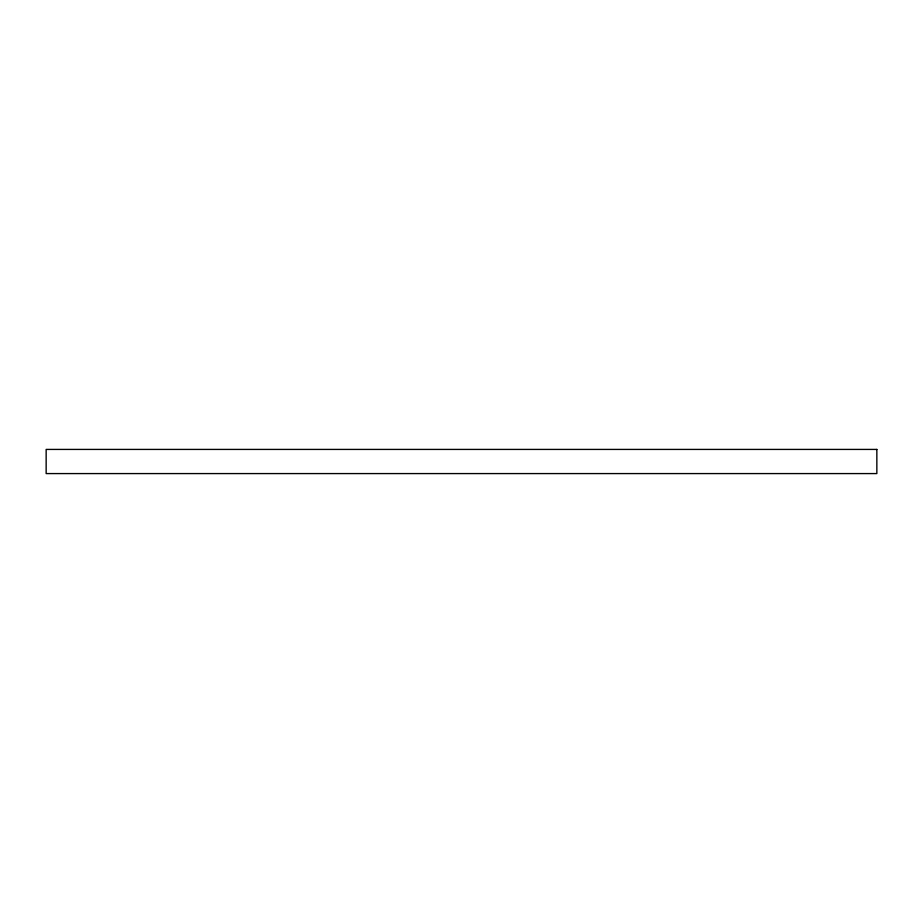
<?xml version="1.0" encoding="UTF-8"?>
<svg xmlns="http://www.w3.org/2000/svg" width="923" height="923" viewBox="0 0 923 923"><rect width="100%" height="100%" fill="white"/><g stroke="black" fill="none" stroke-linecap="round" stroke-linejoin="round"><path stroke-width="1.38" d="M876.85 449.42L46.15 449.42L46.15 473.58L876.85 473.58L876.85 449.42"/></g></svg>
